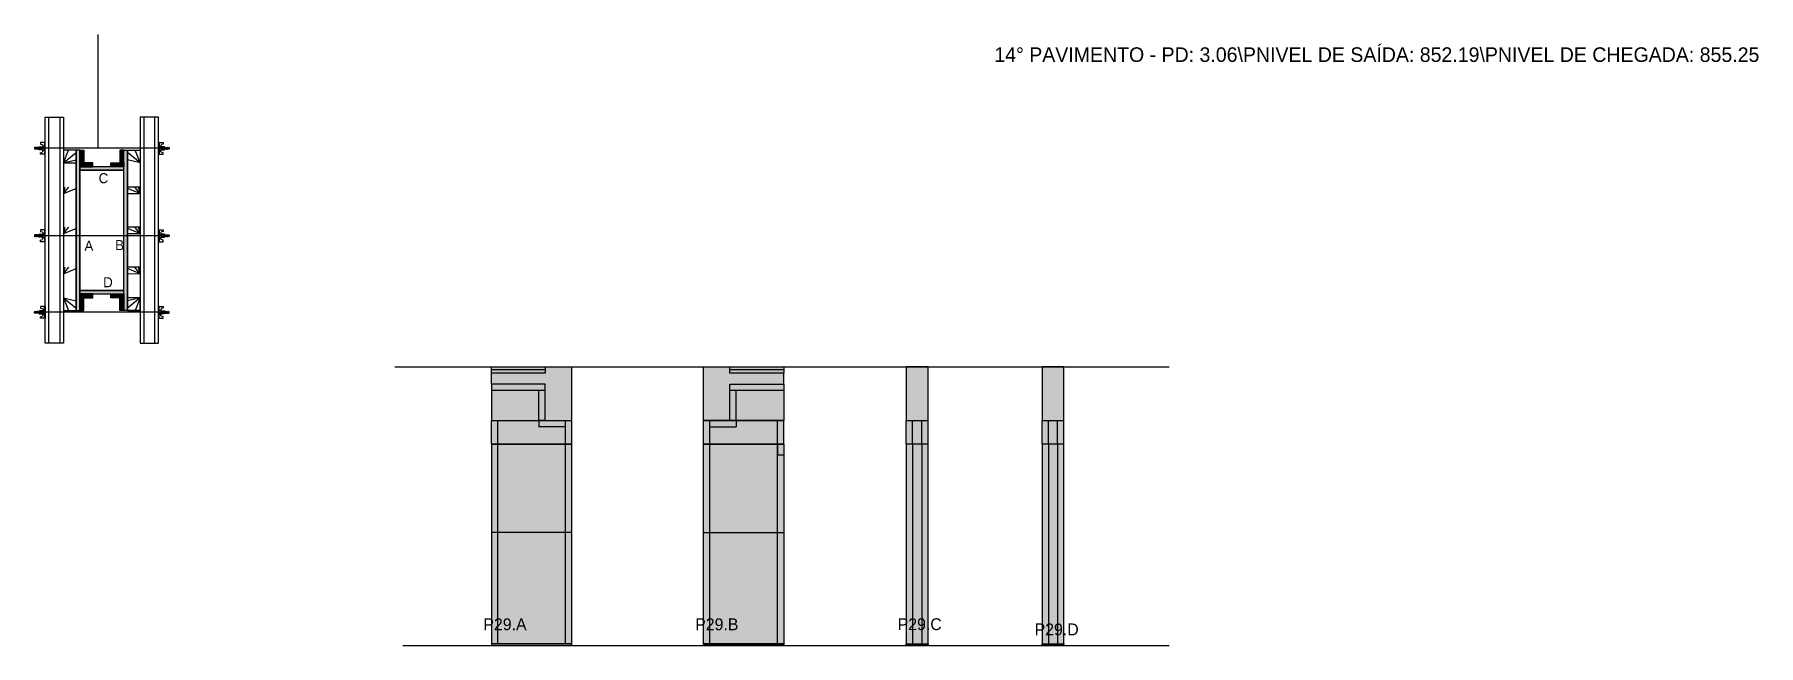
# Model space of a CAD drawing. Header units: metres. Extents: x 5801 to 7690, y 2842 to 3513.
import ezdxf

# ---------------------------------------------------------------- set-up
doc = ezdxf.new("R2010")
doc.units = ezdxf.units.M
for name, color, linetype in [('CHAPA', 7, 'Continuous'), ('COTA', 7, 'Continuous'), ('Hachura', 7, 'Continuous'), ('Madeira', 7, 'Continuous'), ('NOMENCLATURA', 7, 'Continuous'), ('Nível', 7, 'Continuous'), ('Painéis', 7, 'Continuous'), ('Perfil Metálico', 7, 'Continuous'), ('SARR_2.2x7', 7, 'Continuous'), ('SARRAFO', 7, 'Continuous'), ('Texto Seção', 7, 'Continuous'), ('TEXTO_GERAL', 7, 'Continuous')]:
    doc.layers.add(name, color=color, linetype=linetype)

msp = doc.modelspace()

# ---------------------------------------------------------------- hatches: boundary and pattern name
at = {"layer": 'COTA'}
h = msp.add_hatch(color=7, dxfattribs=at)
h.dxf.hatch_style = 1
h.paths.add_polyline_path([(6389.6, 3147.9), (6360.6, 3147.9), (6360.6, 3140.9), (6301.6, 3140.9), (6301.6, 3128.9), (6360.6, 3128.9), (6360.6, 3088.9), (6389.6, 3088.9), (6389.6, 3147.9)])
h = msp.add_hatch(color=7, dxfattribs=at)
h.dxf.hatch_style = 1
h.paths.add_polyline_path([(6562.9, 3128.9), (6621.9, 3128.9), (6621.9, 3140.9), (6562.9, 3140.9), (6562.9, 3147.9), (6533.9, 3147.9), (6533.9, 3088.9), (6562.9, 3088.9), (6562.9, 3128.9)])
h = msp.add_hatch(color=7, dxfattribs=at)
h.dxf.hatch_style = 1
h.paths.add_polyline_path([(6756.2, 3088.9), (6780.2, 3088.9), (6780.2, 3088.9), (6780.2, 3147.9), (6780.2, 3147.9), (6756.2, 3147.9), (6756.2, 3147.9), (6756.2, 3088.9)])
h = msp.add_hatch(color=7, dxfattribs=at)
h.dxf.hatch_style = 1
h.paths.add_polyline_path([(6905, 3088.9), (6929, 3088.9), (6929, 3088.9), (6929, 3147.9), (6929, 3147.9), (6905, 3147.9), (6905, 3147.9), (6905, 3088.9)])
at = {"layer": 'Hachura'}
h = msp.add_hatch(color=7, dxfattribs=at)
h.dxf.hatch_style = 1
h.paths.add_polyline_path([(5850.5, 3385.6), (5846.5, 3385.6), (5846.5, 3385.6), (5846.5, 3209.6), (5846.5, 3209.6), (5850.5, 3209.6), (5850.5, 3209.6), (5850.5, 3385.6)])
h = msp.add_hatch(color=7, dxfattribs=at)
h.dxf.hatch_style = 1
h.paths.add_polyline_path([(5850.5, 3371.6), (5854.9, 3371.6), (5854.9, 3371.6), (5854.9, 3385.6), (5854.9, 3385.6), (5850.5, 3385.6), (5850.5, 3385.6), (5850.5, 3371.6)])
h = msp.add_hatch(color=7, dxfattribs=at)
h.dxf.hatch_style = 1
h.paths.add_polyline_path([(5898.5, 3371.6), (5894.1, 3371.6), (5894.1, 3371.6), (5894.1, 3385.6), (5894.1, 3385.6), (5898.5, 3385.6), (5898.5, 3385.6), (5898.5, 3371.6)])
h = msp.add_hatch(color=7, dxfattribs=at)
h.dxf.hatch_style = 1
h.paths.add_polyline_path([(5898.5, 3385.6), (5902.5, 3385.6), (5902.5, 3385.6), (5902.5, 3209.6), (5902.5, 3209.6), (5898.5, 3209.6), (5898.5, 3209.6), (5898.5, 3385.6)])
h = msp.add_hatch(color=7, dxfattribs=at)
h.dxf.hatch_style = 1
h.paths.add_polyline_path([(5850.5, 3367.2), (5850.5, 3371.6), (5850.5, 3371.6), (5864.5, 3371.6), (5864.5, 3371.6), (5864.5, 3367.2), (5864.5, 3367.2), (5850.5, 3367.2)])
h = msp.add_hatch(color=7, dxfattribs=at)
h.dxf.hatch_style = 1
h.paths.add_polyline_path([(5898.5, 3363.6), (5898.5, 3367.2), (5898.5, 3367.2), (5850.5, 3367.2), (5850.5, 3367.2), (5850.5, 3363.6), (5850.5, 3363.6), (5898.5, 3363.6)])
h = msp.add_hatch(color=7, dxfattribs=at)
h.dxf.hatch_style = 1
h.paths.add_polyline_path([(5898.5, 3363.6), (5898.5, 3367.2), (5898.5, 3367.2), (5850.5, 3367.2), (5850.5, 3367.2), (5850.5, 3363.6), (5850.5, 3363.6), (5898.5, 3363.6)])
h = msp.add_hatch(color=7, dxfattribs=at)
h.dxf.hatch_style = 1
h.paths.add_polyline_path([(5898.5, 3367.2), (5898.5, 3371.6), (5898.5, 3371.6), (5884.5, 3371.6), (5884.5, 3371.6), (5884.5, 3367.2), (5884.5, 3367.2), (5898.5, 3367.2)])
h = msp.add_hatch(color=7, dxfattribs=at)
h.dxf.hatch_style = 1
h.paths.add_polyline_path([(5898.5, 3228), (5898.5, 3231.6), (5898.5, 3231.6), (5850.5, 3231.6), (5850.5, 3231.6), (5850.5, 3228), (5850.5, 3228), (5898.5, 3228)])
h = msp.add_hatch(color=7, dxfattribs=at)
h.dxf.hatch_style = 1
h.paths.add_polyline_path([(5898.5, 3228), (5898.5, 3231.6), (5898.5, 3231.6), (5850.5, 3231.6), (5850.5, 3231.6), (5850.5, 3228), (5850.5, 3228), (5898.5, 3228)])
h = msp.add_hatch(color=7, dxfattribs=at)
h.dxf.hatch_style = 1
h.paths.add_polyline_path([(5850.5, 3223.6), (5850.5, 3228), (5850.5, 3228), (5864.5, 3228), (5864.5, 3228), (5864.5, 3223.6), (5864.5, 3223.6), (5850.5, 3223.6)])
h = msp.add_hatch(color=7, dxfattribs=at)
h.dxf.hatch_style = 1
h.paths.add_polyline_path([(5850.5, 3223.6), (5854.9, 3223.6), (5854.9, 3223.6), (5854.9, 3209.6), (5854.9, 3209.6), (5850.5, 3209.6), (5850.5, 3209.6), (5850.5, 3223.6)])
h = msp.add_hatch(color=7, dxfattribs=at)
h.dxf.hatch_style = 1
h.paths.add_polyline_path([(5898.5, 3223.6), (5898.5, 3228), (5898.5, 3228), (5884.5, 3228), (5884.5, 3228), (5884.5, 3223.6), (5884.5, 3223.6), (5898.5, 3223.6)])
h = msp.add_hatch(color=7, dxfattribs=at)
h.dxf.hatch_style = 1
h.paths.add_polyline_path([(5898.5, 3223.6), (5894.1, 3223.6), (5894.1, 3223.6), (5894.1, 3209.6), (5894.1, 3209.6), (5898.5, 3209.6), (5898.5, 3209.6), (5898.5, 3223.6)])
h = msp.add_hatch(color=7, dxfattribs=at)
h.dxf.hatch_style = 1
h.paths.add_polyline_path([(6360.6, 3140.9), (6360.6, 3147.9), (6360.6, 3147.9), (6301.6, 3147.9), (6301.6, 3147.9), (6301.6, 3140.9), (6301.6, 3140.9), (6360.6, 3140.9)])
h.paths.add_polyline_path([(6389.6, 3088.9), (6360.6, 3088.9), (6360.6, 3088.9), (6360.6, 3128.9), (6360.6, 3128.9), (6301.6, 3128.9), (6301.6, 3128.9), (6301.6, 2843.9), (6301.6, 2843.9), (6389.6, 2843.9), (6389.6, 2843.9), (6389.6, 3088.9)])
h = msp.add_hatch(color=7, dxfattribs=at)
h.dxf.hatch_style = 1
h.paths.add_polyline_path([(6562.9, 3147.9), (6562.9, 3140.9), (6562.9, 3140.9), (6621.9, 3140.9), (6621.9, 3140.9), (6621.9, 3147.9), (6621.9, 3147.9), (6562.9, 3147.9)])
h.paths.add_polyline_path([(6562.9, 3088.9), (6533.9, 3088.9), (6533.9, 3088.9), (6533.9, 2843.9), (6533.9, 2843.9), (6621.9, 2843.9), (6621.9, 2843.9), (6621.9, 3128.9), (6621.9, 3128.9), (6562.9, 3128.9), (6562.9, 3128.9), (6562.9, 3088.9)])
h = msp.add_hatch(color=7, dxfattribs=at)
h.dxf.hatch_style = 1
h.paths.add_polyline_path([(6780.2, 3088.9), (6756.2, 3088.9), (6756.2, 3088.9), (6756.2, 2843.9), (6756.2, 2843.9), (6780.2, 2843.9), (6780.2, 2843.9), (6780.2, 3088.9)])
h = msp.add_hatch(color=7, dxfattribs=at)
h.dxf.hatch_style = 1
h.paths.add_polyline_path([(6929, 3088.9), (6905, 3088.9), (6905, 3088.9), (6905, 2843.9), (6905, 2843.9), (6929, 2843.9), (6929, 2843.9), (6929, 3088.9)])

# ---------------------------------------------------------------- linework, layer by layer
at = {"layer": 'CHAPA', "color": 7, "lineweight": 25}
for points in [[(5850.5, 3385.6), (5846.5, 3385.6), (5846.5, 3209.6), (5850.5, 3209.6)], [(5850.5, 3385.6), (5846.5, 3385.6), (5846.5, 3209.6), (5850.5, 3209.6)], [(5898.5, 3385.6), (5902.5, 3385.6), (5902.5, 3209.6), (5898.5, 3209.6)], [(5898.5, 3385.6), (5902.5, 3385.6), (5902.5, 3209.6), (5898.5, 3209.6)], [(5898.5, 3363.6), (5898.5, 3367.2), (5850.5, 3367.2), (5850.5, 3363.6)], [(5898.5, 3363.6), (5898.5, 3367.2), (5850.5, 3367.2), (5850.5, 3363.6)], [(5898.5, 3228), (5898.5, 3231.6), (5850.5, 3231.6), (5850.5, 3228)], [(5898.5, 3228), (5898.5, 3231.6), (5850.5, 3231.6), (5850.5, 3228)]]:
    msp.add_lwpolyline(points, close=True, dxfattribs=at)
at = {"layer": 'COTA', "color": 7, "lineweight": 25}
for p, q in [((6301.6, 3128.9), (6301.6, 3140.9)), ((6360.6, 3147.9), (6389.6, 3147.9)), ((6389.6, 3088.9), (6389.6, 3147.9)), ((6533.9, 3088.9), (6533.9, 3147.9)), ((6533.9, 3147.9), (6562.9, 3147.9)), ((6621.9, 3128.9), (6621.9, 3140.9))]:
    msp.add_line(p, q, dxfattribs=at)
for points in [[(6780.2, 3088.9), (6780.2, 3147.9), (6756.2, 3147.9), (6756.2, 3088.9)], [(6929, 3088.9), (6929, 3147.9), (6905, 3147.9), (6905, 3088.9)]]:
    msp.add_lwpolyline(points, dxfattribs=at)
at = {"layer": 'Defpoints', "color": 7, "lineweight": 25}
msp.add_line((5870.4, 3387.6), (5870.4, 3512.6), dxfattribs=at)
at = {"layer": 'Hachura', "color": 7, "lineweight": 25}
for p, q in [((5801, 3388.6), (5800.7, 3388.3)), ((5800.7, 3388.3), (5800.7, 3387)), ((5801, 3386.7), (5800.7, 3387)), ((5801.3, 3388.6), (5801, 3388.6)), ((5801, 3388.6), (5801, 3388.6)), ((5801, 3386.7), (5801, 3388.6)), ((5801.7, 3386.7), (5801, 3388)), ((5801.6, 3386.6), (5801, 3387.7)), ((5801, 3387.2), (5801.3, 3386.5)), ((5801, 3386.9), (5801.1, 3386.7)), ((5801.1, 3386.7), (5801, 3386.7)), ((5801.3, 3388.6), (5802.3, 3386.7)), ((5801.3, 3388.6), (5802.3, 3386.7)), ((5801.4, 3388.7), (5802.5, 3386.5)), ((5802.7, 3386.6), (5801.7, 3388.7)), ((5801.7, 3386.7), (5802.3, 3386.7)), ((5802.5, 3388.6), (5801.8, 3388.6)), ((5802.8, 3386.7), (5801.8, 3388.6)), ((5802.5, 3388.6), (5803.5, 3386.7)), ((5802.6, 3388.7), (5803.7, 3386.5)), ((5803.9, 3386.6), (5802.8, 3388.7)), ((5803.5, 3386.7), (5802.8, 3386.7)), ((5803.7, 3388.6), (5803, 3388.6)), ((5804, 3386.7), (5803, 3388.6)), ((5803.2, 3388.6), (5803, 3388.6)), ((5803.7, 3388.7), (5804.8, 3386.5)), ((5803.7, 3388.6), (5804.6, 3386.7)), ((5805.1, 3386.6), (5804, 3388.7)), ((5804.2, 3386.7), (5804, 3386.7)), ((5804.8, 3388.6), (5804.2, 3388.6)), ((5805.1, 3386.7), (5804.2, 3388.6)), ((5804.2, 3386.7), (5804.6, 3386.7)), ((5804.8, 3388.6), (5805.8, 3386.7)), ((5805.8, 3387.4), (5805.1, 3388.7)), ((5805.1, 3386.7), (5805.8, 3386.7)), ((5805.8, 3387.7), (5805.3, 3388.6)), ((5805.8, 3388.6), (5805.3, 3388.6)), ((5947.3, 3387.6), (5805.5, 3387.6)), ((5805.8, 3385.9), (5805.8, 3389.2)), ((5805.8, 3385.9), (5805.8, 3389.2)), ((5805.8, 3389.2), (5809, 3389.2)), ((5805.8, 3388.2), (5809, 3388.2)), ((5805.8, 3386.7), (5809, 3386.7)), ((5809, 3385.9), (5805.8, 3385.9)), ((5807.3, 3394), (5807.3, 3392.3)), ((5807.3, 3392.3), (5809.5, 3391.8)), ((5807.3, 3382.8), (5809.5, 3383.4)), ((5807.3, 3381.1), (5807.3, 3382.8)), ((5812.5, 3394), (5807.4, 3394)), ((5809, 3389.5), (5809, 3385.6)), ((5811.6, 3389.5), (5809, 3389.5)), ((5809, 3385.6), (5809, 3385.9)), ((5809, 3385.6), (5809, 3385.9)), ((5809, 3385.6), (5811.6, 3385.6)), ((5811.6, 3387.9), (5809.6, 3387.9)), ((5809.6, 3387.4), (5811.6, 3387.4)), ((5809.8, 3391.4), (5809.8, 3389.5)), ((5809.8, 3383.7), (5809.8, 3385.6)), ((5811.6, 3394), (5811.6, 3381.1)), ((5811.6, 3394), (5811.6, 3388.9)), ((5811.6, 3393.9), (5812.5, 3393.9)), ((5811.6, 3393.7), (5812.5, 3393.7)), ((5811.6, 3393.3), (5812.5, 3393.3)), ((5811.6, 3392.9), (5812.5, 3392.9)), ((5811.6, 3392), (5812.5, 3392)), ((5811.6, 3390.6), (5812.5, 3390.6)), ((5811.6, 3387.6), (5811.6, 3389.5)), ((5811.6, 3388.9), (5811.6, 3388.2)), ((5811.6, 3387.6), (5812.5, 3387.6)), ((5811.6, 3384.5), (5812.5, 3384.5)), ((5811.6, 3383.1), (5812.5, 3383.1)), ((5811.9, 3388.5), (5811.7, 3388.5)), ((5811.7, 3386.6), (5812.1, 3386.6)), ((5812.3, 3388.5), (5811.9, 3388.5)), ((5812.5, 3381.1), (5812.5, 3394)), ((5812.5, 3382.1), (5812.5, 3389.9)), ((5936.5, 3381.1), (5936.5, 3394)), ((5936.5, 3394), (5941.6, 3394)), ((5937.4, 3393.9), (5936.5, 3393.9)), ((5937.4, 3393.7), (5936.5, 3393.7)), ((5937.4, 3393.3), (5936.5, 3393.3)), ((5937.4, 3392.9), (5936.5, 3392.9)), ((5937.4, 3392), (5936.5, 3392)), ((5937.4, 3390.6), (5936.5, 3390.6)), ((5936.5, 3382.1), (5936.5, 3389.9)), ((5937.4, 3387.6), (5936.5, 3387.6)), ((5937.4, 3384.5), (5936.5, 3384.5)), ((5937.4, 3383.1), (5936.5, 3383.1)), ((5936.6, 3388.5), (5937.1, 3388.5)), ((5937.3, 3386.6), (5936.8, 3386.6)), ((5937.1, 3388.5), (5937.3, 3388.5)), ((5937.4, 3394), (5937.4, 3381.1)), ((5937.4, 3394), (5937.4, 3388.9)), ((5937.4, 3387.6), (5937.4, 3389.5)), ((5937.4, 3389.5), (5940, 3389.5)), ((5937.4, 3388.9), (5937.4, 3388.2)), ((5937.4, 3387.9), (5939.4, 3387.9)), ((5939.4, 3387.4), (5937.4, 3387.4)), ((5940, 3385.6), (5937.4, 3385.6)), ((5939.2, 3391.4), (5939.2, 3389.5)), ((5939.2, 3383.7), (5939.2, 3385.6)), ((5941.6, 3392.3), (5939.4, 3391.8)), ((5941.6, 3382.8), (5939.4, 3383.4)), ((5940, 3389.5), (5940, 3385.6)), ((5943.2, 3389.2), (5940, 3389.2)), ((5943.2, 3388.2), (5940, 3388.2)), ((5943.2, 3386.7), (5940, 3386.7)), ((5940, 3385.9), (5943.2, 3385.9)), ((5940, 3385.6), (5940, 3385.9)), ((5940, 3385.6), (5940, 3385.9)), ((5941.6, 3394), (5941.6, 3392.3)), ((5941.6, 3381.1), (5941.6, 3382.8)), ((5943.1, 3385.9), (5943.1, 3389.2)), ((5943.2, 3385.9), (5943.2, 3389.2)), ((5943.2, 3387.4), (5943.8, 3388.7)), ((5944.2, 3388.6), (5943.2, 3386.7)), ((5943.2, 3387.7), (5943.6, 3388.6)), ((5943.2, 3388.6), (5943.6, 3388.6)), ((5943.8, 3386.7), (5943.2, 3386.7)), ((5943.8, 3386.7), (5944.8, 3388.6)), ((5943.9, 3386.6), (5945, 3388.7)), ((5945.2, 3388.7), (5944.1, 3386.5)), ((5944.2, 3388.6), (5944.8, 3388.6)), ((5945.3, 3388.6), (5944.4, 3386.7)), ((5944.8, 3386.7), (5944.4, 3386.7)), ((5944.8, 3386.7), (5945, 3386.7)), ((5945, 3386.7), (5946, 3388.6)), ((5945.1, 3386.6), (5946.1, 3388.7)), ((5946.4, 3388.7), (5945.3, 3386.5)), ((5945.3, 3388.6), (5946, 3388.6)), ((5946.5, 3388.6), (5945.5, 3386.7)), ((5945.5, 3386.7), (5946.2, 3386.7)), ((5945.8, 3388.6), (5946, 3388.6)), ((5946.2, 3386.6), (5947.3, 3388.7)), ((5946.2, 3386.7), (5947.1, 3388.6)), ((5947.6, 3388.7), (5946.5, 3386.5)), ((5946.5, 3388.6), (5947.1, 3388.6)), ((5947.6, 3388.6), (5946.7, 3386.7)), ((5947.6, 3388.6), (5946.7, 3386.7)), ((5947.3, 3386.7), (5946.7, 3386.7)), ((5947.3, 3386.7), (5948, 3388)), ((5947.4, 3386.6), (5948, 3387.7)), ((5947.6, 3388.6), (5948, 3388.6)), ((5948, 3387.2), (5947.6, 3386.5)), ((5948, 3386.9), (5947.8, 3386.7)), ((5947.8, 3386.7), (5948, 3386.7)), ((5948, 3388.6), (5948, 3388.6)), ((5948, 3388.6), (5948.3, 3388.3)), ((5948, 3386.7), (5948, 3388.6)), ((5948, 3386.7), (5948.3, 3387)), ((5948.3, 3388.3), (5948.3, 3387)), ((5811.6, 3381.1), (5807.3, 3381.1)), ((5811.6, 3382.3), (5812.5, 3382.3)), ((5811.6, 3381.8), (5812.5, 3381.8)), ((5811.6, 3381.5), (5812.5, 3381.5)), ((5811.6, 3381.3), (5812.5, 3381.3)), ((5811.6, 3381.1), (5812.5, 3381.1)), ((5937.4, 3382.3), (5936.5, 3382.3)), ((5937.4, 3381.8), (5936.5, 3381.8)), ((5937.4, 3381.5), (5936.5, 3381.5)), ((5937.4, 3381.3), (5936.5, 3381.3)), ((5937.4, 3381.1), (5936.5, 3381.1)), ((5937.4, 3381.1), (5941.6, 3381.1)), ((5801, 3292.6), (5800.7, 3292.3)), ((5800.7, 3292.3), (5800.7, 3291)), ((5801, 3290.7), (5800.7, 3291)), ((5801.3, 3292.6), (5801, 3292.6)), ((5801, 3292.6), (5801, 3292.6)), ((5801, 3290.7), (5801, 3292.6)), ((5801.7, 3290.7), (5801, 3292)), ((5801.6, 3290.6), (5801, 3291.7)), ((5801, 3291.2), (5801.3, 3290.5)), ((5801, 3290.9), (5801.1, 3290.7)), ((5801.1, 3290.7), (5801, 3290.7)), ((5801.3, 3292.6), (5802.3, 3290.7)), ((5801.3, 3292.6), (5802.3, 3290.7)), ((5801.4, 3292.7), (5802.5, 3290.5)), ((5802.7, 3290.6), (5801.7, 3292.7)), ((5801.7, 3290.7), (5802.3, 3290.7)), ((5802.5, 3292.6), (5801.8, 3292.6)), ((5802.8, 3290.7), (5801.8, 3292.6)), ((5802.5, 3292.6), (5803.5, 3290.7)), ((5802.6, 3292.7), (5803.7, 3290.5)), ((5803.9, 3290.6), (5802.8, 3292.7)), ((5803.5, 3290.7), (5802.8, 3290.7)), ((5803.7, 3292.6), (5803, 3292.6)), ((5804, 3290.7), (5803, 3292.6)), ((5803.2, 3292.6), (5803, 3292.6)), ((5803.7, 3292.7), (5804.8, 3290.5)), ((5803.7, 3292.6), (5804.6, 3290.7)), ((5805.1, 3290.6), (5804, 3292.7)), ((5804.2, 3290.7), (5804, 3290.7)), ((5804.8, 3292.6), (5804.2, 3292.6)), ((5805.1, 3290.7), (5804.2, 3292.6)), ((5804.2, 3290.7), (5804.6, 3290.7)), ((5804.8, 3292.6), (5805.8, 3290.7)), ((5805.8, 3291.4), (5805.1, 3292.7)), ((5805.1, 3290.7), (5805.8, 3290.7)), ((5805.8, 3291.7), (5805.3, 3292.6)), ((5805.8, 3292.6), (5805.3, 3292.6)), ((5947.3, 3291.6), (5805.5, 3291.6)), ((5805.8, 3289.9), (5805.8, 3293.2)), ((5805.8, 3289.9), (5805.8, 3293.2)), ((5805.8, 3293.2), (5809, 3293.2)), ((5805.8, 3292.2), (5809, 3292.2)), ((5805.8, 3290.7), (5809, 3290.7)), ((5809, 3289.9), (5805.8, 3289.9)), ((5807.3, 3298), (5807.3, 3296.3)), ((5807.3, 3296.3), (5809.5, 3295.8)), ((5812.5, 3298), (5807.4, 3298)), ((5809, 3293.5), (5809, 3289.6)), ((5811.6, 3293.5), (5809, 3293.5)), ((5809, 3289.6), (5809, 3289.9)), ((5809, 3289.6), (5809, 3289.9)), ((5809, 3289.6), (5811.6, 3289.6)), ((5811.6, 3291.9), (5809.6, 3291.9)), ((5809.6, 3291.4), (5811.6, 3291.4)), ((5809.8, 3295.4), (5809.8, 3293.5)), ((5809.8, 3287.7), (5809.8, 3289.6)), ((5811.6, 3298), (5811.6, 3285.1)), ((5811.6, 3298), (5811.6, 3292.9)), ((5811.6, 3297.9), (5812.5, 3297.9)), ((5811.6, 3297.7), (5812.5, 3297.7)), ((5811.6, 3297.3), (5812.5, 3297.3)), ((5811.6, 3296.9), (5812.5, 3296.9)), ((5811.6, 3296), (5812.5, 3296)), ((5811.6, 3294.6), (5812.5, 3294.6)), ((5811.6, 3291.6), (5811.6, 3293.5)), ((5811.6, 3292.9), (5811.6, 3292.2)), ((5811.6, 3291.6), (5812.5, 3291.6)), ((5811.6, 3288.5), (5812.5, 3288.5)), ((5811.9, 3292.5), (5811.7, 3292.5)), ((5811.7, 3290.6), (5812.1, 3290.6)), ((5812.3, 3292.5), (5811.9, 3292.5)), ((5812.5, 3285.1), (5812.5, 3298)), ((5812.5, 3286.1), (5812.5, 3293.9)), ((5936.5, 3285.1), (5936.5, 3298)), ((5936.5, 3298), (5941.6, 3298)), ((5937.4, 3297.9), (5936.5, 3297.9)), ((5937.4, 3297.7), (5936.5, 3297.7)), ((5937.4, 3297.3), (5936.5, 3297.3)), ((5937.4, 3296.9), (5936.5, 3296.9)), ((5937.4, 3296), (5936.5, 3296)), ((5937.4, 3294.6), (5936.5, 3294.6)), ((5936.5, 3286.1), (5936.5, 3293.9)), ((5937.4, 3291.6), (5936.5, 3291.6)), ((5937.4, 3288.5), (5936.5, 3288.5)), ((5936.6, 3292.5), (5937.1, 3292.5)), ((5937.3, 3290.6), (5936.8, 3290.6)), ((5937.1, 3292.5), (5937.3, 3292.5)), ((5937.4, 3298), (5937.4, 3285.1)), ((5937.4, 3298), (5937.4, 3292.9)), ((5937.4, 3291.6), (5937.4, 3293.5)), ((5937.4, 3293.5), (5940, 3293.5)), ((5937.4, 3292.9), (5937.4, 3292.2)), ((5937.4, 3291.9), (5939.4, 3291.9)), ((5939.4, 3291.4), (5937.4, 3291.4)), ((5940, 3289.6), (5937.4, 3289.6)), ((5939.2, 3295.4), (5939.2, 3293.5)), ((5939.2, 3287.7), (5939.2, 3289.6)), ((5941.6, 3296.3), (5939.4, 3295.8)), ((5940, 3293.5), (5940, 3289.6)), ((5943.2, 3293.2), (5940, 3293.2)), ((5943.2, 3292.2), (5940, 3292.2)), ((5943.2, 3290.7), (5940, 3290.7)), ((5940, 3289.9), (5943.2, 3289.9)), ((5940, 3289.6), (5940, 3289.9)), ((5940, 3289.6), (5940, 3289.9)), ((5941.6, 3298), (5941.6, 3296.3)), ((5943.1, 3289.9), (5943.1, 3293.2)), ((5943.2, 3289.9), (5943.2, 3293.2)), ((5943.2, 3291.4), (5943.8, 3292.7)), ((5944.2, 3292.6), (5943.2, 3290.7)), ((5943.2, 3291.7), (5943.6, 3292.6)), ((5943.2, 3292.6), (5943.6, 3292.6)), ((5943.8, 3290.7), (5943.2, 3290.7)), ((5943.8, 3290.7), (5944.8, 3292.6)), ((5943.9, 3290.6), (5945, 3292.7)), ((5945.2, 3292.7), (5944.1, 3290.5)), ((5944.2, 3292.6), (5944.8, 3292.6)), ((5945.3, 3292.6), (5944.4, 3290.7)), ((5944.8, 3290.7), (5944.4, 3290.7)), ((5944.8, 3290.7), (5945, 3290.7)), ((5945, 3290.7), (5946, 3292.6)), ((5945.1, 3290.6), (5946.1, 3292.7)), ((5946.4, 3292.7), (5945.3, 3290.5)), ((5945.3, 3292.6), (5946, 3292.6)), ((5946.5, 3292.6), (5945.5, 3290.7)), ((5945.5, 3290.7), (5946.2, 3290.7)), ((5945.8, 3292.6), (5946, 3292.6)), ((5946.2, 3290.6), (5947.3, 3292.7)), ((5946.2, 3290.7), (5947.1, 3292.6)), ((5947.6, 3292.7), (5946.5, 3290.5)), ((5946.5, 3292.6), (5947.1, 3292.6)), ((5947.6, 3292.6), (5946.7, 3290.7)), ((5947.6, 3292.6), (5946.7, 3290.7)), ((5947.3, 3290.7), (5946.7, 3290.7)), ((5947.3, 3290.7), (5948, 3292)), ((5947.4, 3290.6), (5948, 3291.7)), ((5947.6, 3292.6), (5948, 3292.6)), ((5948, 3291.2), (5947.6, 3290.5)), ((5948, 3290.9), (5947.8, 3290.7)), ((5947.8, 3290.7), (5948, 3290.7)), ((5948, 3292.6), (5948, 3292.6)), ((5948, 3292.6), (5948.3, 3292.3)), ((5948, 3290.7), (5948, 3292.6)), ((5948, 3290.7), (5948.3, 3291)), ((5948.3, 3292.3), (5948.3, 3291)), ((5807.3, 3286.8), (5809.5, 3287.4)), ((5807.3, 3285.1), (5807.3, 3286.8)), ((5811.6, 3285.1), (5807.3, 3285.1)), ((5811.6, 3287.1), (5812.5, 3287.1)), ((5811.6, 3286.3), (5812.5, 3286.3)), ((5811.6, 3285.8), (5812.5, 3285.8)), ((5811.6, 3285.5), (5812.5, 3285.5)), ((5811.6, 3285.3), (5812.5, 3285.3)), ((5811.6, 3285.1), (5812.5, 3285.1)), ((5937.4, 3287.1), (5936.5, 3287.1)), ((5937.4, 3286.3), (5936.5, 3286.3)), ((5937.4, 3285.8), (5936.5, 3285.8)), ((5937.4, 3285.5), (5936.5, 3285.5)), ((5937.4, 3285.3), (5936.5, 3285.3)), ((5937.4, 3285.1), (5936.5, 3285.1)), ((5937.4, 3285.1), (5941.6, 3285.1)), ((5941.6, 3286.8), (5939.4, 3287.4)), ((5941.6, 3285.1), (5941.6, 3286.8)), ((5811.6, 3214), (5807.3, 3214)), ((5807.3, 3214), (5807.3, 3212.3)), ((5811.6, 3201.1), (5811.6, 3214)), ((5811.6, 3214), (5812.5, 3214)), ((5811.6, 3213.9), (5812.5, 3213.9)), ((5811.6, 3213.7), (5812.5, 3213.7)), ((5811.6, 3213.3), (5812.5, 3213.3)), ((5811.6, 3212.9), (5812.5, 3212.9)), ((5812.5, 3214), (5812.5, 3201.1)), ((5812.5, 3213.1), (5812.5, 3205.2)), ((5936.5, 3214), (5936.5, 3201.1)), ((5937.4, 3214), (5936.5, 3214)), ((5937.4, 3213.9), (5936.5, 3213.9)), ((5937.4, 3213.7), (5936.5, 3213.7)), ((5937.4, 3213.3), (5936.5, 3213.3)), ((5936.5, 3213.1), (5936.5, 3205.2)), ((5937.4, 3212.9), (5936.5, 3212.9)), ((5937.4, 3201.1), (5937.4, 3214)), ((5937.4, 3214), (5941.6, 3214)), ((5941.6, 3214), (5941.6, 3212.3)), ((5801, 3208.5), (5800.7, 3208.1)), ((5800.7, 3206.9), (5800.7, 3208.1)), ((5801, 3206.5), (5800.7, 3206.9)), ((5801, 3207.9), (5801.3, 3208.6)), ((5801.6, 3208.6), (5801, 3207.4)), ((5801, 3208.2), (5801.1, 3208.5)), ((5801.1, 3208.5), (5801, 3208.5)), ((5801.7, 3208.5), (5801, 3207.2)), ((5801, 3208.5), (5801, 3206.5)), ((5801.3, 3206.5), (5801, 3206.5)), ((5801, 3206.5), (5801, 3206.5)), ((5801.3, 3206.5), (5802.3, 3208.5)), ((5801.3, 3206.5), (5802.3, 3208.5)), ((5801.4, 3206.5), (5802.5, 3208.6)), ((5802.7, 3208.6), (5801.7, 3206.4)), ((5801.7, 3208.5), (5802.3, 3208.5)), ((5802.8, 3208.5), (5801.8, 3206.5)), ((5802.5, 3206.5), (5801.8, 3206.5)), ((5802.5, 3206.5), (5803.5, 3208.5)), ((5802.6, 3206.5), (5803.7, 3208.6)), ((5803.9, 3208.6), (5802.8, 3206.4)), ((5803.5, 3208.5), (5802.8, 3208.5)), ((5804, 3208.5), (5803, 3206.5)), ((5803.7, 3206.5), (5803, 3206.5)), ((5803.2, 3206.5), (5803, 3206.5)), ((5803.7, 3206.5), (5804.8, 3208.6)), ((5803.7, 3206.5), (5804.6, 3208.5)), ((5805.1, 3208.6), (5804, 3206.4)), ((5804.2, 3208.5), (5804, 3208.5)), ((5804.2, 3208.5), (5804.6, 3208.5)), ((5805.1, 3208.5), (5804.2, 3206.5)), ((5804.8, 3206.5), (5804.2, 3206.5)), ((5804.8, 3206.5), (5805.8, 3208.5)), ((5805.1, 3208.5), (5805.8, 3208.5)), ((5805.8, 3207.7), (5805.1, 3206.4)), ((5805.8, 3207.4), (5805.3, 3206.5)), ((5805.8, 3206.5), (5805.3, 3206.5)), ((5947.3, 3207.6), (5805.5, 3207.6)), ((5805.8, 3209.2), (5805.8, 3205.9)), ((5805.8, 3209.2), (5805.8, 3205.9)), ((5809, 3209.2), (5805.8, 3209.2)), ((5805.8, 3208.5), (5809, 3208.5)), ((5805.8, 3206.9), (5809, 3206.9)), ((5805.8, 3205.9), (5809, 3205.9)), ((5807.3, 3212.3), (5809.5, 3211.8)), ((5807.3, 3202.8), (5809.5, 3203.4)), ((5807.3, 3201.1), (5807.3, 3202.8)), ((5812.5, 3201.1), (5807.4, 3201.1)), ((5809, 3205.6), (5809, 3209.5)), ((5809, 3209.5), (5811.6, 3209.5)), ((5809, 3209.5), (5809, 3209.2)), ((5809, 3209.5), (5809, 3209.2)), ((5811.6, 3205.6), (5809, 3205.6)), ((5809.6, 3207.8), (5811.6, 3207.8)), ((5811.6, 3207.2), (5809.6, 3207.2)), ((5809.8, 3211.4), (5809.8, 3209.5)), ((5809.8, 3203.7), (5809.8, 3205.6)), ((5811.6, 3212), (5812.5, 3212)), ((5811.6, 3210.6), (5812.5, 3210.6)), ((5811.6, 3207.6), (5811.6, 3205.6)), ((5811.6, 3207.6), (5812.5, 3207.6)), ((5811.6, 3206.3), (5811.6, 3206.9)), ((5811.6, 3201.1), (5811.6, 3206.3)), ((5811.6, 3204.5), (5812.5, 3204.5)), ((5811.6, 3203.1), (5812.5, 3203.1)), ((5811.6, 3202.3), (5812.5, 3202.3)), ((5811.6, 3201.8), (5812.5, 3201.8)), ((5811.6, 3201.5), (5812.5, 3201.5)), ((5811.6, 3201.3), (5812.5, 3201.3)), ((5811.7, 3208.5), (5812.1, 3208.5)), ((5811.9, 3206.6), (5811.7, 3206.6)), ((5812.3, 3206.6), (5811.9, 3206.6)), ((5937.4, 3212), (5936.5, 3212)), ((5937.4, 3210.6), (5936.5, 3210.6)), ((5937.4, 3207.6), (5936.5, 3207.6)), ((5937.4, 3204.5), (5936.5, 3204.5)), ((5937.4, 3203.1), (5936.5, 3203.1)), ((5937.4, 3202.3), (5936.5, 3202.3)), ((5937.4, 3201.8), (5936.5, 3201.8)), ((5937.4, 3201.5), (5936.5, 3201.5)), ((5937.4, 3201.3), (5936.5, 3201.3)), ((5936.5, 3201.1), (5941.6, 3201.1)), ((5936.6, 3206.6), (5937.1, 3206.6)), ((5937.3, 3208.5), (5936.8, 3208.5)), ((5937.1, 3206.6), (5937.3, 3206.6)), ((5940, 3209.5), (5937.4, 3209.5)), ((5939.4, 3207.8), (5937.4, 3207.8)), ((5937.4, 3207.6), (5937.4, 3205.6)), ((5937.4, 3207.2), (5939.4, 3207.2)), ((5937.4, 3206.3), (5937.4, 3206.9)), ((5937.4, 3201.1), (5937.4, 3206.3)), ((5937.4, 3205.6), (5940, 3205.6)), ((5939.2, 3211.4), (5939.2, 3209.5)), ((5939.2, 3203.7), (5939.2, 3205.6)), ((5941.6, 3212.3), (5939.4, 3211.8)), ((5941.6, 3202.8), (5939.4, 3203.4)), ((5940, 3205.6), (5940, 3209.5)), ((5940, 3209.5), (5940, 3209.2)), ((5940, 3209.5), (5940, 3209.2)), ((5940, 3209.2), (5943.2, 3209.2)), ((5943.2, 3208.5), (5940, 3208.5)), ((5943.2, 3206.9), (5940, 3206.9)), ((5943.2, 3205.9), (5940, 3205.9)), ((5941.6, 3201.1), (5941.6, 3202.8)), ((5943.1, 3209.2), (5943.1, 3205.9)), ((5943.2, 3209.2), (5943.2, 3205.9)), ((5943.8, 3208.5), (5943.2, 3208.5)), ((5944.2, 3206.5), (5943.2, 3208.5)), ((5943.2, 3207.7), (5943.8, 3206.4)), ((5943.2, 3207.4), (5943.6, 3206.5)), ((5943.2, 3206.5), (5943.6, 3206.5)), ((5943.8, 3208.5), (5944.8, 3206.5)), ((5943.9, 3208.6), (5945, 3206.4)), ((5945.2, 3206.5), (5944.1, 3208.6)), ((5944.2, 3206.5), (5944.8, 3206.5)), ((5944.8, 3208.5), (5944.4, 3208.5)), ((5945.3, 3206.5), (5944.4, 3208.5)), ((5944.8, 3208.5), (5945, 3208.5)), ((5945, 3208.5), (5946, 3206.5)), ((5945.1, 3208.6), (5946.1, 3206.4)), ((5946.4, 3206.5), (5945.3, 3208.6)), ((5945.3, 3206.5), (5946, 3206.5)), ((5945.5, 3208.5), (5946.2, 3208.5)), ((5946.5, 3206.5), (5945.5, 3208.5)), ((5945.8, 3206.5), (5946, 3206.5)), ((5946.2, 3208.6), (5947.3, 3206.4)), ((5946.2, 3208.5), (5947.1, 3206.5)), ((5947.6, 3206.5), (5946.5, 3208.6)), ((5946.5, 3206.5), (5947.1, 3206.5)), ((5947.6, 3206.5), (5946.7, 3208.5)), ((5947.3, 3208.5), (5946.7, 3208.5)), ((5947.6, 3206.5), (5946.7, 3208.5)), ((5947.3, 3208.5), (5948, 3207.2)), ((5947.4, 3208.6), (5948, 3207.4)), ((5948, 3207.9), (5947.6, 3208.6)), ((5947.6, 3206.5), (5948, 3206.5)), ((5948, 3208.2), (5947.8, 3208.5)), ((5947.8, 3208.5), (5948, 3208.5)), ((5948, 3208.5), (5948.3, 3208.1)), ((5948, 3208.5), (5948, 3206.5)), ((5948, 3206.5), (5948.3, 3206.9)), ((5948, 3206.5), (5948, 3206.5)), ((5948.3, 3206.9), (5948.3, 3208.1))]:
    msp.add_line(p, q, dxfattribs=at)
at = {"layer": 'Madeira', "color": 7, "lineweight": 25}
for p, q in [((5832.5, 3371.5), (5837.9, 3385.5)), ((5832.5, 3371.5), (5846.5, 3383.1)), ((5916.5, 3371.5), (5902.5, 3383.1)), ((5916.5, 3371.5), (5911.1, 3385.5)), ((5832.5, 3371.5), (5846.5, 3375)), ((5916.5, 3371.5), (5902.5, 3375)), ((5832.5, 3338), (5838.2, 3345.1)), ((5832.5, 3338), (5834.2, 3345)), ((5916.5, 3338), (5910.7, 3345.1)), ((5916.5, 3338), (5914.8, 3345)), ((5832.5, 3338), (5846.5, 3343.5)), ((5916.5, 3338), (5902.5, 3343.5)), ((5832.5, 3294), (5838.2, 3301.1)), ((5832.5, 3294), (5834.2, 3301.1)), ((5832.5, 3294), (5846.5, 3299.5)), ((5916.5, 3294), (5902.5, 3299.5)), ((5916.5, 3294), (5910.7, 3301.1)), ((5916.5, 3294), (5914.8, 3301.1)), ((5832.5, 3250), (5838.2, 3257.1)), ((5832.5, 3250), (5834.2, 3257.1)), ((5832.5, 3250), (5846.5, 3255.5)), ((5916.5, 3250), (5902.5, 3255.5)), ((5916.5, 3250), (5910.7, 3257.1)), ((5916.5, 3250), (5914.8, 3257.1)), ((5832.5, 3223.5), (5846.5, 3212)), ((5832.5, 3223.5), (5846.5, 3220.1)), ((5832.5, 3223.5), (5837.9, 3209.6)), ((5916.5, 3223.5), (5902.5, 3212)), ((5916.5, 3223.5), (5902.5, 3220.1)), ((5916.5, 3223.5), (5911.1, 3209.6))]:
    msp.add_line(p, q, dxfattribs=at)
for points in [[(5832.5, 3371.5), (5846.5, 3371.6), (5846.5, 3385.6), (5832.5, 3385.5)], [(5832.5, 3209.5), (5846.5, 3209.6), (5846.5, 3385.6), (5832.5, 3385.5)], [(5916.5, 3209.5), (5902.5, 3209.6), (5902.5, 3385.6), (5916.5, 3385.5)], [(5916.5, 3338), (5916.5, 3345), (5902.5, 3345.1), (5902.5, 3338.1)], [(5916.5, 3294), (5916.5, 3301), (5902.5, 3301.1), (5902.5, 3294.1)], [(5916.5, 3250), (5916.5, 3257), (5902.5, 3257.1), (5902.5, 3250.1)], [(5916.5, 3223.5), (5902.5, 3223.6), (5902.5, 3209.6), (5916.5, 3209.5)]]:
    msp.add_lwpolyline(points, close=True, dxfattribs=at)
at = {"layer": 'Nível', "color": 7, "lineweight": 25}
for p, q in [((6195.5, 3147.9), (7044.2, 3147.9)), ((6204.3, 2841.9), (7044.2, 2841.9))]:
    msp.add_line(p, q, dxfattribs=at)
at = {"layer": 'Painéis', "color": 7, "lineweight": 25}
for p, q in [((6301.6, 3128.9), (6301.6, 3088.9)), ((6360.6, 3128.9), (6301.6, 3128.9)), ((6360.6, 3088.9), (6360.6, 3128.9)), ((6562.9, 3128.9), (6621.9, 3128.9)), ((6562.9, 3088.9), (6562.9, 3128.9)), ((6621.9, 3128.9), (6621.9, 3088.9)), ((6301.6, 3088.9), (6389.6, 3088.9)), ((6301.6, 3088.9), (6389.6, 3088.9)), ((6301.6, 3062.9), (6301.6, 3088.9)), ((6389.6, 3062.9), (6389.6, 3088.9)), ((6621.9, 3088.9), (6533.9, 3088.9)), ((6533.9, 3088.9), (6621.9, 3088.9)), ((6533.9, 3088.9), (6621.9, 3088.9)), ((6533.9, 3062.9), (6533.9, 3088.9)), ((6621.9, 3062.9), (6621.9, 3088.9)), ((6756.2, 3088.9), (6780.2, 3088.9)), ((6756.2, 3062.9), (6756.2, 3088.9)), ((6780.2, 3062.9), (6780.2, 3088.9)), ((6905, 3088.9), (6929, 3088.9)), ((6905, 3062.9), (6905, 3088.9)), ((6929, 3062.9), (6929, 3088.9)), ((6301.6, 3062.9), (6389.6, 3062.9)), ((6301.6, 3062.9), (6301.6, 2965.9)), ((6389.6, 3062.9), (6301.6, 3062.9)), ((6301.6, 3062.9), (6389.6, 3062.9)), ((6389.6, 3062.9), (6360.6, 3062.9)), ((6389.6, 2965.9), (6389.6, 3062.9)), ((6389.6, 3062.9), (6389.6, 3062.9)), ((6533.9, 2965.9), (6533.9, 3062.9)), ((6533.9, 3062.9), (6533.9, 3062.9)), ((6621.9, 3062.9), (6533.9, 3062.9)), ((6533.9, 3062.9), (6621.9, 3062.9)), ((6533.9, 3062.9), (6562.9, 3062.9)), ((6533.9, 3062.9), (6621.9, 3062.9)), ((6533.9, 3062.9), (6621.9, 3062.9)), ((6621.9, 3062.9), (6621.9, 2965.9)), ((6756.2, 3062.9), (6756.2, 2843.9)), ((6780.2, 3062.9), (6756.2, 3062.9)), ((6780.2, 2843.9), (6780.2, 3062.9)), ((6905, 3062.9), (6905, 2843.9)), ((6929, 3062.9), (6905, 3062.9)), ((6929, 2843.9), (6929, 3062.9)), ((6301.6, 2965.9), (6301.6, 2843.9)), ((6389.6, 2965.9), (6301.6, 2965.9)), ((6389.6, 2843.9), (6389.6, 2965.9)), ((6533.9, 2843.9), (6533.9, 2965.9)), ((6533.9, 2965.9), (6621.9, 2965.9)), ((6621.9, 2965.9), (6621.9, 2843.9)), ((6301.6, 2843.9), (6389.6, 2843.9)), ((6621.9, 2843.9), (6533.9, 2843.9)), ((6756.2, 2843.9), (6780.2, 2843.9)), ((6905, 2843.9), (6929, 2843.9))]:
    msp.add_line(p, q, dxfattribs=at)
for points in [[(5850.5, 3231.6), (5898.5, 3231.6), (5898.5, 3363.6), (5850.5, 3363.6)], [(6360.6, 3140.9), (6301.6, 3140.9), (6301.6, 3147.9), (6360.6, 3147.9)], [(6621.9, 3140.9), (6562.9, 3140.9), (6562.9, 3147.9), (6621.9, 3147.9)], [(6389.6, 2843.9), (6301.6, 2843.9), (6301.6, 2841.9), (6389.6, 2841.9)], [(6533.9, 2843.9), (6621.9, 2843.9), (6621.9, 2841.9), (6533.9, 2841.9)], [(6756.2, 2843.9), (6780.2, 2843.9), (6780.2, 2841.9), (6756.2, 2841.9)], [(6905, 2843.9), (6929, 2843.9), (6929, 2841.9), (6905, 2841.9)]]:
    msp.add_lwpolyline(points, close=True, dxfattribs=at)
at = {"layer": 'Perfil Metálico', "color": 7, "lineweight": 25}
for points in [[(5812.5, 3421.6), (5832.5, 3421.6), (5832.5, 3173.6), (5812.5, 3173.6)], [(5828.5, 3173.6), (5816.5, 3173.6), (5816.5, 3421.6), (5828.5, 3421.6)], [(5936.5, 3421.6), (5916.5, 3421.6), (5916.5, 3173.6), (5936.5, 3173.6)], [(5920.5, 3173.6), (5932.5, 3173.6), (5932.5, 3421.6), (5920.5, 3421.6)]]:
    msp.add_lwpolyline(points, close=True, dxfattribs=at)
at = {"layer": 'SARR_2.2x7', "color": 7, "lineweight": 25}
for p, q in [((6360.6, 3144.4), (6301.6, 3144.4)), ((6621.9, 3144.4), (6562.9, 3144.4)), ((6360.6, 3121.9), (6301.6, 3121.9)), ((6353.6, 3088.9), (6353.6, 3121.9)), ((6621.9, 3121.9), (6562.9, 3121.9)), ((6569.9, 3088.9), (6569.9, 3121.9)), ((6308.6, 3062.9), (6308.6, 3088.9)), ((6360.6, 3088.9), (6353.6, 3088.9)), ((6353.6, 3088.9), (6353.6, 3081.9)), ((6382.6, 3081.9), (6353.6, 3081.9)), ((6382.6, 3088.9), (6382.6, 3088.9)), ((6382.6, 3062.9), (6382.6, 3088.9)), ((6540.9, 3088.9), (6540.9, 3088.9)), ((6540.9, 3062.9), (6540.9, 3088.9)), ((6540.9, 3081.9), (6569.9, 3081.9)), ((6562.9, 3088.9), (6569.9, 3088.9)), ((6569.9, 3088.9), (6569.9, 3081.9)), ((6614.9, 3062.9), (6614.9, 3088.9)), ((6763.2, 3062.9), (6763.2, 3088.9)), ((6773.1, 3062.9), (6773.1, 3088.9)), ((6912, 3062.9), (6912, 3088.9)), ((6921.9, 3062.9), (6921.9, 3088.9)), ((6308.6, 3062.9), (6301.6, 3062.9)), ((6308.6, 2965.9), (6308.6, 3062.9)), ((6308.6, 3062.9), (6308.6, 3062.9)), ((6382.6, 2965.9), (6382.6, 3062.9)), ((6540.9, 2965.9), (6540.9, 3062.9)), ((6614.9, 2965.9), (6614.9, 3062.9)), ((6614.9, 3062.9), (6614.9, 3050.9)), ((6763.2, 3062.9), (6763.2, 2843.9)), ((6773.2, 3062.9), (6773.2, 2843.9)), ((6912, 3062.9), (6912, 2843.9)), ((6922, 3062.9), (6922, 2843.9)), ((6621.9, 3050.9), (6614.9, 3050.9)), ((6308.6, 2843.9), (6308.6, 2965.9)), ((6382.6, 2843.9), (6382.6, 2965.9)), ((6540.9, 2843.9), (6540.9, 2965.9)), ((6614.9, 2843.9), (6614.9, 2965.9)), ((6308.6, 2843.9), (6308.6, 2843.9)), ((6382.6, 2843.9), (6382.6, 2843.9)), ((6540.9, 2843.9), (6540.9, 2843.9)), ((6614.9, 2843.9), (6614.9, 2843.9))]:
    msp.add_line(p, q, dxfattribs=at)
at = {"layer": 'SARRAFO', "color": 7, "lineweight": 25}
for points in [[(5854.9, 3385.6), (5854.9, 3371.6), (5850.5, 3371.6), (5850.5, 3385.6)], [(5894.1, 3385.6), (5894.1, 3371.6), (5898.5, 3371.6), (5898.5, 3385.6)], [(5864.5, 3371.6), (5850.5, 3371.6), (5850.5, 3367.2), (5864.5, 3367.2)], [(5884.5, 3371.6), (5898.5, 3371.6), (5898.5, 3367.2), (5884.5, 3367.2)], [(5864.5, 3228), (5850.5, 3228), (5850.5, 3223.6), (5864.5, 3223.6)], [(5854.9, 3209.6), (5854.9, 3223.6), (5850.5, 3223.6), (5850.5, 3209.6)], [(5884.5, 3228), (5898.5, 3228), (5898.5, 3223.6), (5884.5, 3223.6)], [(5894.1, 3209.6), (5894.1, 3223.6), (5898.5, 3223.6), (5898.5, 3209.6)]]:
    msp.add_lwpolyline(points, close=True, dxfattribs=at)

# ---------------------------------------------------------------- texts
at = {"layer": 'NOMENCLATURA', "color": 7, "lineweight": 25}
msp.add_text('14° PAVIMENTO - PD: 3.06\\PNIVEL DE SAÍDA: 852.19\\PNIVEL DE CHEGADA: 855.25', height=16, dxfattribs=at).set_placement((6852.7, 3482.4))
at = {"layer": 'Texto Seção', "color": 7, "lineweight": 25}
for s, p in [('P29.A', (6292.7, 2858.7)), ('P29.B', (6524.9, 2858.7)), ('P29.C', (6746.8, 2858.8)), ('P29.D', (6896.9, 2853.1))]:
    msp.add_text(s, height=13, dxfattribs=at).set_placement(p)
at = {"layer": 'TEXTO_GERAL', "color": 7, "lineweight": 25}
for s, p in [('C', (5871, 3349.3)), ('A', (5855.4, 3275.1)), ('B', (5889.1, 3275.9)), ('D', (5875.9, 3235.1))]:
    msp.add_text(s, height=11, dxfattribs=at).set_placement(p)

doc.saveas('drawing.dxf')
